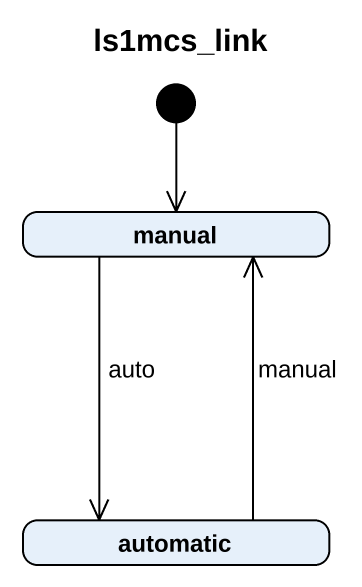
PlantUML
@startuml
title ls1mcs_link
hide empty description
state manual
state automatic
[*] --> manual
manual --> automatic : auto
automatic -up-> manual : manual
@enduml
